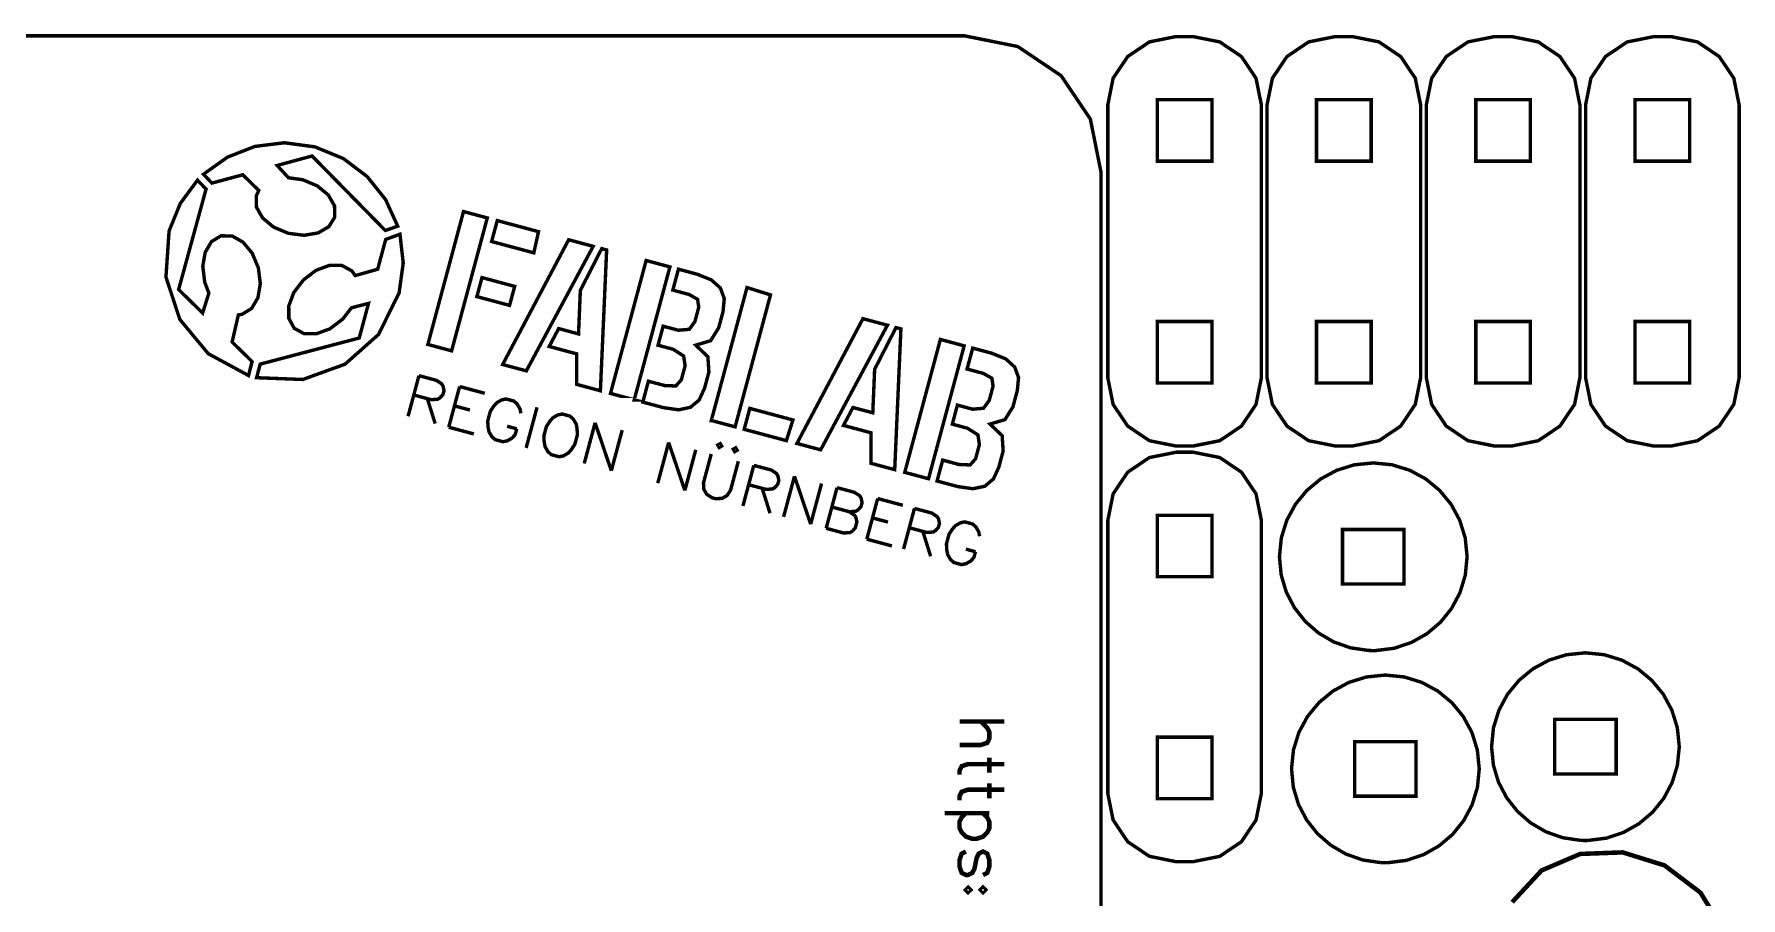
# Model space of a CAD drawing. Extents: x 0 to 7.8, y 1 to 11.8.
# Drawn here: x 3.838 to 7.775, y 9.823 to 11.816 of the extents above; entities that cross this region are included whole.
import ezdxf

# ---------------------------------------------------------------- set-up
doc = ezdxf.new("R2010")
doc.units = 0
doc.layers.get('0').update_dxf_attribs({"linetype": 'CONTINUOUS'})

msp = doc.modelspace()

# ---------------------------------------------------------------- linework, layer by layer
at = {"color": 1, "const_width": 0.007874}
for points in [[(0.314942, 11.812), (0.192111, 11.7874), (0.092014, 11.72), (0.024631, 11.6199), (0, 11.4971), (0, 5.82775), (0.024631, 5.70497), (0.092014, 5.60487), (0.192111, 5.53749), (0.314942, 5.51281), (5.98426, 5.51281), (6.10704, 5.53749), (6.20714, 5.60487), (6.27453, 5.70497), (6.29921, 5.82775), (6.29921, 11.4971), (6.27453, 11.6199), (6.20714, 11.72), (6.10704, 11.7874), (5.98426, 11.812), (0.314942, 11.812)], [(6.66911, 11.6528), (6.66911, 11.0229), (6.65674, 10.9615), (6.6231, 10.9115), (6.57303, 10.8778), (6.51167, 10.8655), (6.47228, 10.8655), (6.41086, 10.8778), (6.36079, 10.9115), (6.3271, 10.9615), (6.31478, 11.0229), (6.31478, 11.6528), (6.3271, 11.7143), (6.36079, 11.7643), (6.41086, 11.798), (6.47228, 11.8103), (6.51167, 11.8103), (6.57303, 11.798), (6.6231, 11.7643), (6.65674, 11.7143), (6.66911, 11.6528)], [(7.03657, 11.6528), (7.03657, 11.0229), (7.02419, 10.9615), (6.9905, 10.9115), (6.94049, 10.8778), (6.87907, 10.8655), (6.83974, 10.8655), (6.77832, 10.8778), (6.72825, 10.9115), (6.69456, 10.9615), (6.68224, 11.0229), (6.68224, 11.6528), (6.69456, 11.7143), (6.72825, 11.7643), (6.77832, 11.798), (6.83974, 11.8103), (6.87907, 11.8103), (6.94049, 11.798), (6.9905, 11.7643), (7.02419, 11.7143), (7.03657, 11.6528)], [(7.40403, 11.6528), (7.40403, 11.0229), (7.39165, 10.9615), (7.35796, 10.9115), (7.30789, 10.8778), (7.24653, 10.8655), (7.20719, 10.8655), (7.14578, 10.8778), (7.09571, 10.9115), (7.06201, 10.9615), (7.04969, 11.0229), (7.04969, 11.6528), (7.06201, 11.7143), (7.09571, 11.7643), (7.14578, 11.798), (7.20719, 11.8103), (7.24653, 11.8103), (7.30789, 11.798), (7.35796, 11.7643), (7.39165, 11.7143), (7.40403, 11.6528)], [(7.77149, 11.6528), (7.77149, 11.0229), (7.75911, 10.9615), (7.72542, 10.9115), (7.67535, 10.8778), (7.61399, 10.8655), (7.57465, 10.8655), (7.51324, 10.8778), (7.46317, 10.9115), (7.42947, 10.9615), (7.41715, 11.0229), (7.41715, 11.6528), (7.42947, 11.7143), (7.46317, 11.7643), (7.51324, 11.798), (7.57465, 11.8103), (7.61399, 11.8103), (7.67535, 11.798), (7.72542, 11.7643), (7.75911, 11.7143), (7.77149, 11.6528)], [(6.55496, 11.6647), (6.55496, 11.5229), (6.42893, 11.5229), (6.42893, 11.6647), (6.55496, 11.6647)], [(6.92242, 11.6647), (6.92242, 11.5229), (6.79639, 11.5229), (6.79639, 11.6647), (6.92242, 11.6647)], [(7.28982, 11.6647), (7.28982, 11.5229), (7.16385, 11.5229), (7.16385, 11.6647), (7.28982, 11.6647)], [(7.65728, 11.6647), (7.65728, 11.5229), (7.53131, 11.5229), (7.53131, 11.6647), (7.65728, 11.6647)], [(6.55496, 11.1528), (6.55496, 11.0111), (6.42893, 11.0111), (6.42893, 11.1528), (6.55496, 11.1528)], [(6.92242, 11.1528), (6.92242, 11.0111), (6.79639, 11.0111), (6.79639, 11.1528), (6.92242, 11.1528)], [(7.28982, 11.1528), (7.28982, 11.0111), (7.16385, 11.0111), (7.16385, 11.1528), (7.28982, 11.1528)], [(7.65728, 11.1528), (7.65728, 11.0111), (7.53131, 11.0111), (7.53131, 11.1528), (7.65728, 11.1528)], [(6.66911, 10.6938), (6.66911, 10.0639), (6.65674, 10.0026), (6.6231, 9.95247), (6.57303, 9.91883), (6.51167, 9.90647), (6.47228, 9.90647), (6.41086, 9.91883), (6.36079, 9.95247), (6.3271, 10.0026), (6.31478, 10.0639), (6.31478, 10.6938), (6.3271, 10.7553), (6.36079, 10.8053), (6.41086, 10.839), (6.47228, 10.8513), (6.51167, 10.8513), (6.57303, 10.839), (6.6231, 10.8053), (6.65674, 10.7553), (6.66911, 10.6938)], [(6.55496, 10.7057), (6.55496, 10.564), (6.42893, 10.564), (6.42893, 10.7057), (6.55496, 10.7057)], [(6.85639, 10.673), (6.99815, 10.673), (6.99815, 10.547), (6.85639, 10.547), (6.85639, 10.673)], [(7.34592, 10.2349), (7.48763, 10.2349), (7.48763, 10.1088), (7.34592, 10.1088), (7.34592, 10.2349)], [(6.55496, 10.1938), (6.55496, 10.0521), (6.42893, 10.0521), (6.42893, 10.1938), (6.55496, 10.1938)], [(6.88439, 10.1835), (7.02615, 10.1835), (7.02615, 10.0576), (6.88439, 10.0576), (6.88439, 10.1835)]]:
    msp.add_lwpolyline(points, close=True, dxfattribs=at)
at = {"color": 3}
for points, const_width in [([(4.47879, 11.5348), (4.64794, 11.3628), (4.67643, 11.3729), (4.64828, 11.4345), (4.60596, 11.4873), (4.55117, 11.5288), (4.48551, 11.5558), (4.41499, 11.5653), (4.34674, 11.5568), (4.28353, 11.532), (4.22835, 11.4927), (4.24767, 11.4722), (4.31901, 11.4914), (4.35585, 11.4553), (4.35004, 11.4425), (4.35064, 11.4165), (4.36481, 11.3917), (4.39003, 11.3707), (4.42399, 11.3564), (4.4605, 11.3518), (4.49289, 11.3573), (4.51764, 11.3717), (4.53125, 11.3938), (4.53054, 11.4199), (4.51639, 11.4447), (4.49115, 11.4657), (4.45719, 11.48), (4.42449, 11.4845), (4.39828, 11.5129), (4.47879, 11.5348)], 0.007874), ([(4.34044, 11.0605), (4.29438, 11.1056), (4.30881, 11.1681), (4.31733, 11.1694), (4.33946, 11.1831), (4.35389, 11.2077), (4.35943, 11.2401), (4.35493, 11.2767), (4.3406, 11.3107), (4.31961, 11.3359), (4.29482, 11.35), (4.26888, 11.3507), (4.24669, 11.3371), (4.23226, 11.3124), (4.22667, 11.2802), (4.23118, 11.2436), (4.24078, 11.2184), (4.22629, 11.1724), (4.17101, 11.2267), (4.23426, 11.4584), (4.21446, 11.4789), (4.17492, 11.4254), (4.14893, 11.3617), (4.14171, 11.2554), (4.17372, 11.1577), (4.23921, 11.0787), (4.33231, 11.0282), (4.34044, 11.0605)], 0.007874), ([(4.80083, 11.0852), (4.74599, 11.0999), (4.82824, 11.4066), (4.88314, 11.3919), (4.80083, 11.0852)], 0.007874), ([(4.90614, 11.3857), (5.00131, 11.3602), (4.9905, 11.3113), (4.89318, 11.3374), (4.90614, 11.3857)], 0.007874), ([(4.68164, 11.3543), (4.64871, 11.3422), (4.63026, 11.2735), (4.57844, 11.2588), (4.57047, 11.2698), (4.54764, 11.2822), (4.51904, 11.2824), (4.48817, 11.2711), (4.45882, 11.2487), (4.43653, 11.2195), (4.42513, 11.1886), (4.42529, 11.16), (4.43767, 11.1372), (4.4605, 11.1247), (4.48915, 11.1246), (4.51992, 11.136), (4.54932, 11.1582), (4.56972, 11.1845), (4.6091, 11.1947), (4.58768, 11.1148), (4.35915, 11.0545), (4.35086, 11.0232), (4.45751, 11.0191), (4.55479, 11.0543), (4.63222, 11.123), (4.67969, 11.2191), (4.68918, 11.2878), (4.68164, 11.3543)], 0.007874), ([(5.12739, 11.3263), (4.97325, 11.039), (4.91857, 11.0536), (5.0709, 11.3415), (5.12739, 11.3263)], 0.007874), ([(5.09782, 11.2247), (5.14714, 11.321), (5.15853, 11.318), (5.1441, 10.9931), (5.08936, 11.0078), (5.08946, 11.0782), (5.02599, 11.0953), (5.04779, 11.1366), (5.09364, 11.1242), (5.09782, 11.2247)], 0.007874), ([(5.22222, 10.9722), (5.16737, 10.9869), (5.24962, 11.2936), (5.30447, 11.2789), (5.22217, 10.9722), (5.22222, 10.9722)], 0.007874), ([(5.28885, 11.142), (5.32389, 11.1327), (5.34912, 11.1348), (5.36225, 11.1529), (5.37104, 11.1858), (5.36828, 11.2041), (5.34847, 11.2153), (5.31119, 11.2253), (5.32417, 11.2736), (5.36794, 11.2618), (5.40033, 11.2487), (5.42101, 11.23), (5.4299, 11.2056), (5.42697, 11.1755), (5.41699, 11.1382), (5.39844, 11.1086), (5.36404, 11.0983), (5.39208, 11.0715), (5.39442, 11.0362), (5.38444, 10.999), (5.3719, 10.9716), (5.35206, 10.955), (5.32471, 10.9491), (5.29004, 10.954), (5.24192, 10.9669), (5.25483, 11.0151), (5.2921, 11.0052), (5.31814, 11.0041), (5.33078, 11.0182), (5.33957, 11.0509), (5.33615, 11.0733), (5.31212, 11.0887), (5.27707, 11.0981), (5.28885, 11.142)], 0.007874), ([(4.87088, 11.2542), (4.94635, 11.2339), (4.93457, 11.1901), (4.8591, 11.2103), (4.87088, 11.2542)], 0.007874), ([(5.40001, 10.9245), (5.48232, 11.2312), (5.53657, 11.2143), (5.45492, 10.9098), (5.40007, 10.9245), (5.40001, 10.9245)], 0.007874), ([(5.80637, 11.1443), (5.65229, 10.8568), (5.5975, 10.8715), (5.74983, 11.1594), (5.80637, 11.1443)], 0.007874), ([(5.77681, 11.0426), (5.82611, 11.1389), (5.83746, 11.1359), (5.82314, 10.811), (5.76839, 10.8257), (5.76844, 10.8961), (5.70497, 10.9131), (5.72683, 10.9544), (5.77257, 10.9422), (5.77681, 11.0426)], 0.007874), ([(5.90115, 10.7901), (5.84631, 10.8048), (5.92854, 11.1115), (5.9834, 11.0967), (5.90115, 10.7901)], 0.007874), ([(5.96783, 10.96), (6.00288, 10.9505), (6.0281, 10.9527), (6.04124, 10.9708), (6.05007, 11.0036), (6.04731, 11.022), (6.0274, 11.0332), (5.99013, 11.0432), (6.0031, 11.0915), (6.04693, 11.0797), (6.07932, 11.0666), (6.09999, 11.0478), (6.10889, 11.0235), (6.10596, 10.9934), (6.09597, 10.9561), (6.07742, 10.9264), (6.04297, 10.9162), (6.07107, 10.8894), (6.07335, 10.8541), (6.06342, 10.8169), (6.05089, 10.7895), (6.03097, 10.7728), (6.00369, 10.767), (5.96903, 10.7719), (5.92085, 10.7848), (5.93381, 10.8331), (5.97103, 10.823), (5.99713, 10.8219), (6.00971, 10.8361), (6.01856, 10.8688), (6.01514, 10.8913), (5.9911, 10.9066), (5.95606, 10.916), (5.96783, 10.96)], 0.007874), ([(5.48882, 10.9524), (5.58826, 10.9257), (5.57319, 10.878), (5.47586, 10.9041), (5.48882, 10.9524)], 0.007874), ([(5.05593, 10.9394), (5.04585, 10.9373), (5.0345, 10.9308), (5.02767, 10.923), (5.01958, 10.9109), (5.01361, 10.8885), (5.01449, 10.8739), (5.01654, 10.8638), (5.02311, 10.8525), (5.03082, 10.8456), (5.04872, 10.8408), (5.05881, 10.8429), (5.07015, 10.8494), (5.07699, 10.8572), (5.08507, 10.8694), (5.09104, 10.8917), (5.09017, 10.9063), (5.08811, 10.9164), (5.08154, 10.9277), (5.07383, 10.9346), (5.05593, 10.9394)], 0.007874), ([(5.41488, 10.8678), (5.41818, 10.8621), (5.42383, 10.8654), (5.42057, 10.871), (5.41488, 10.8678)], 0.007874), ([(5.45063, 10.8582), (5.45389, 10.8525), (5.45953, 10.8558), (5.45628, 10.8615), (5.45063, 10.8582)], 0.007874), ([(5.99729, 9.84125), (5.9924, 9.84619), (5.98747, 9.84125), (5.9924, 9.83637), (5.99729, 9.84125)], 0.010417), ([(6.03174, 9.84125), (6.02686, 9.84619), (6.02192, 9.84125), (6.02686, 9.83637), (6.03174, 9.84125)], 0.010417)]:
    msp.add_lwpolyline(points, close=True, dxfattribs=dict(at, const_width=const_width))
for points, const_width in [([(4.72547, 11.0279), (4.70036, 10.9341)], 0.007874), ([(4.72547, 11.0279), (4.76568, 11.0171), (4.77789, 11.0091), (4.78114, 11.0035), (4.78326, 10.9933), (4.78082, 10.9844), (4.77399, 10.9767), (4.76833, 10.9734), (4.75375, 10.9725), (4.71354, 10.9833)], 0.007874), ([(4.81928, 11.0028), (4.79417, 10.909)], 0.007874), ([(4.81928, 11.0028), (4.87733, 10.9872)], 0.007874), ([(4.74479, 10.9749), (4.76292, 10.9174)], 0.007874), ([(4.80729, 10.9582), (4.84304, 10.9486)], 0.007874), ([(4.96067, 10.941), (4.95861, 10.9511), (4.95204, 10.9625), (4.94433, 10.9693), (4.92643, 10.9741), (4.91635, 10.972), (4.905, 10.9655), (4.89817, 10.9577), (4.89008, 10.9455), (4.88411, 10.9232), (4.88499, 10.9086), (4.88704, 10.8985), (4.89361, 10.8872), (4.90132, 10.8803), (4.91917, 10.8755), (4.92931, 10.8776), (4.94065, 10.8841), (4.94749, 10.8919), (4.95107, 10.9053)], 0.007874), ([(4.99789, 10.9549), (4.97276, 10.8612)], 0.007874), ([(4.79417, 10.909), (4.85221, 10.8934)], 0.007874), ([(4.92876, 10.9112), (4.95107, 10.9053)], 0.007874), ([(5.13189, 10.9191), (5.10678, 10.8253)], 0.007874), ([(5.13189, 10.9191), (5.16928, 10.8085)], 0.007874), ([(5.19439, 10.9023), (5.16928, 10.8085)], 0.007874), ([(5.3016, 10.8736), (5.27642, 10.7798)], 0.007874), ([(5.3016, 10.8736), (5.33897, 10.763)], 0.007874), ([(5.3641, 10.8568), (5.33897, 10.763)], 0.007874), ([(5.39979, 10.8472), (5.38189, 10.7803), (5.38276, 10.7657), (5.38926, 10.7543), (5.40147, 10.7463), (5.41043, 10.7439), (5.42503, 10.7448), (5.43636, 10.7513), (5.44439, 10.7635), (5.46235, 10.8305)], 0.007874), ([(5.49804, 10.8209), (5.47293, 10.7272)], 0.007874), ([(5.49804, 10.8209), (5.53825, 10.8102), (5.55046, 10.8021), (5.55371, 10.7964), (5.55578, 10.7863), (5.55339, 10.7774), (5.54656, 10.7696), (5.5409, 10.7664), (5.52632, 10.7655), (5.48611, 10.7763)], 0.007874), ([(5.59185, 10.7958), (5.56674, 10.702)], 0.007874), ([(5.59185, 10.7958), (5.62924, 10.6853)], 0.007874), ([(5.51736, 10.7679), (5.53549, 10.7104)], 0.007874), ([(5.65435, 10.779), (5.62924, 10.6853)], 0.007874), ([(5.69011, 10.7695), (5.66499, 10.6757)], 0.007874), ([(5.69011, 10.7695), (5.73031, 10.7587), (5.74246, 10.7507), (5.74576, 10.745), (5.74783, 10.7349), (5.74544, 10.7259), (5.73856, 10.7182), (5.73292, 10.7149), (5.71832, 10.714)], 0.007874), ([(5.67811, 10.7248), (5.71832, 10.714), (5.73053, 10.706), (5.73378, 10.7003), (5.73583, 10.6902), (5.73226, 10.6768), (5.72542, 10.6691), (5.71972, 10.6658), (5.70514, 10.6649), (5.66499, 10.6757)], 0.007874), ([(5.78386, 10.7444), (5.75874, 10.6506)], 0.007874), ([(5.78386, 10.7444), (5.8419, 10.7288)], 0.007874), ([(5.86871, 10.7216), (5.84358, 10.6278)], 0.007874), ([(5.86871, 10.7216), (5.9089, 10.7108), (5.92111, 10.7028), (5.92437, 10.6971), (5.92643, 10.687), (5.92404, 10.6781), (5.91721, 10.6703), (5.91151, 10.667), (5.89692, 10.6662), (5.85678, 10.677)], 0.007874), ([(5.77192, 10.6997), (5.80761, 10.6901)], 0.007874), ([(5.88803, 10.6686), (5.90608, 10.6111)], 0.007874), ([(6.01904, 10.6574), (6.01699, 10.6675), (6.01042, 10.6789), (6.00271, 10.6857), (5.98481, 10.6905), (5.97472, 10.6884), (5.96338, 10.6819), (5.95654, 10.6742), (5.94846, 10.6619), (5.94249, 10.6397), (5.94336, 10.6251), (5.94542, 10.6149), (5.95199, 10.6036), (5.95969, 10.5967), (5.97754, 10.5919), (5.98768, 10.594), (5.99903, 10.6005), (6.00586, 10.6083), (6.00944, 10.6217)], 0.007874), ([(5.75874, 10.6506), (5.81679, 10.635)], 0.007874), ([(5.98714, 10.6277), (6.00944, 10.6217)], 0.007874), ([(6.93272, 10.3936), (6.92731, 10.3935), (6.91694, 10.3938)], 0.007874), ([(6.07607, 10.23), (5.97271, 10.23)], 0.010417), ([(6.02192, 10.23), (6.03668, 10.2153), (6.04161, 10.2055), (6.04161, 10.1907), (6.03668, 10.1808), (6.02192, 10.1759), (5.97271, 10.1759)], 0.010417), ([(6.07607, 10.1316), (5.9924, 10.1316), (5.97765, 10.1267), (5.97271, 10.1169), (5.97271, 10.107)], 0.010417), ([(6.04161, 10.1464), (6.04161, 10.1119)], 0.010417), ([(6.04161, 10.0873), (6.04161, 10.0529)], 0.010417), ([(6.07607, 10.0726), (5.9924, 10.0726), (5.97765, 10.0677), (5.97271, 10.0578), (5.97271, 10.048)], 0.010417), ([(6.04161, 10.0184), (5.93826, 10.0184)], 0.010417), ([(6.02686, 10.0184), (6.03668, 10.0086), (6.04161, 9.99875), (6.04161, 9.984), (6.03668, 9.97413), (6.02686, 9.96431), (6.0121, 9.95936), (6.00222, 9.95936), (5.98747, 9.96431), (5.97765, 9.97413), (5.97271, 9.984), (5.97271, 9.99875), (5.97765, 10.0086), (5.98747, 10.0184)], 0.010417), ([(6.02686, 9.87571), (6.03668, 9.88064), (6.04161, 9.8954), (6.04161, 9.91015), (6.03668, 9.92492), (6.02686, 9.92985), (6.01699, 9.92492), (6.0121, 9.9151), (6.00717, 9.89046), (6.00222, 9.88064), (5.9924, 9.87571), (5.98747, 9.87571), (5.97765, 9.88064), (5.97271, 9.8954), (5.97271, 9.91015), (5.97765, 9.92492), (5.98747, 9.92985)], 0.010417), ([(7.42219, 9.9554), (7.41678, 9.95529), (7.40642, 9.95557)], 0.007874), ([(6.96067, 9.90408), (6.95524, 9.90403), (6.94493, 9.90429)], 0.007874)]:
    msp.add_lwpolyline(points, dxfattribs=dict(at, const_width=const_width))
at = {"color": 1}
for points, const_width in [([(6.91694, 10.3938), (6.87489, 10.3999), (6.83599, 10.4136), (6.80094, 10.4341), (6.77056, 10.4607), (6.74556, 10.4923), (6.72672, 10.5283), (6.7149, 10.5678), (6.71078, 10.61), (6.71517, 10.6537), (6.72775, 10.6943), (6.74772, 10.7312), (6.77419, 10.7632), (6.80621, 10.7897), (6.84299, 10.8096), (6.88363, 10.8222), (6.92731, 10.8266), (6.97092, 10.8222), (7.01156, 10.8096), (7.04833, 10.7897), (7.0804, 10.7632), (7.10682, 10.7312), (7.12679, 10.6943), (7.13937, 10.6537), (7.14382, 10.61), (7.13954, 10.5672), (7.12733, 10.5271), (7.10796, 10.4907), (7.08231, 10.4589), (7.05111, 10.4324), (7.01519, 10.4122), (6.97547, 10.3989), (6.93272, 10.3936)], 0.007874), ([(7.40642, 9.95557), (7.36442, 9.96175), (7.32547, 9.97547), (7.29042, 9.99599), (7.26004, 10.0225), (7.23503, 10.0541), (7.21619, 10.0901), (7.20438, 10.1296), (7.20025, 10.1718), (7.20464, 10.2155), (7.21724, 10.2561), (7.23719, 10.293), (7.26367, 10.325), (7.29568, 10.3515), (7.33247, 10.3714), (7.3731, 10.384), (7.41678, 10.3884), (7.46039, 10.384), (7.50103, 10.3714), (7.53782, 10.3515), (7.56988, 10.325), (7.59631, 10.293), (7.61626, 10.2561), (7.62885, 10.2155), (7.63331, 10.1718), (7.62901, 10.129), (7.61681, 10.0889), (7.59744, 10.0525), (7.57178, 10.0207), (7.54058, 9.99425), (7.50467, 9.97396), (7.46496, 9.96078), (7.42219, 9.9554)], 0.007874), ([(6.94493, 9.90429), (6.90289, 9.91043), (6.86399, 9.92415), (6.82894, 9.94467), (6.7985, 9.97119), (6.77349, 10.0028), (6.75467, 10.0388), (6.74283, 10.0783), (6.73872, 10.1206), (6.74311, 10.1642), (6.75569, 10.2049), (6.77567, 10.2416), (6.80214, 10.2737), (6.83415, 10.3001), (6.87093, 10.3201), (6.91157, 10.3327), (6.95524, 10.3371), (6.99886, 10.3327), (7.0395, 10.3201), (7.07633, 10.3001), (7.10835, 10.2737), (7.13482, 10.2416), (7.15479, 10.2049), (7.16738, 10.1642), (7.17182, 10.1206), (7.16754, 10.0777), (7.15533, 10.0376), (7.13596, 10.0013), (7.11025, 9.9694), (7.07904, 9.94293), (7.04318, 9.92264), (7.00342, 9.90944), (6.96067, 9.90408)], 0.007874), ([(7.24778, 9.81304), (7.31569, 9.88629), (7.40451, 9.92432), (7.50287, 9.92796), (7.59924, 9.89789), (7.68218, 9.83507), (7.74029, 9.74018)], 0.010417)]:
    msp.add_lwpolyline(points, dxfattribs=dict(at, const_width=const_width))
at = {"color": 3}
for points in [[(6.93272, 10.3936), (6.92731, 10.3935), (6.91694, 10.3938)], [(7.42219, 9.9554), (7.41678, 9.95529), (7.40642, 9.95557)], [(6.96067, 9.90408), (6.95524, 9.90403), (6.94493, 9.90429)]]:
    msp.add_lwpolyline(points, close=True, dxfattribs=at)

doc.saveas('drawing.dxf')
